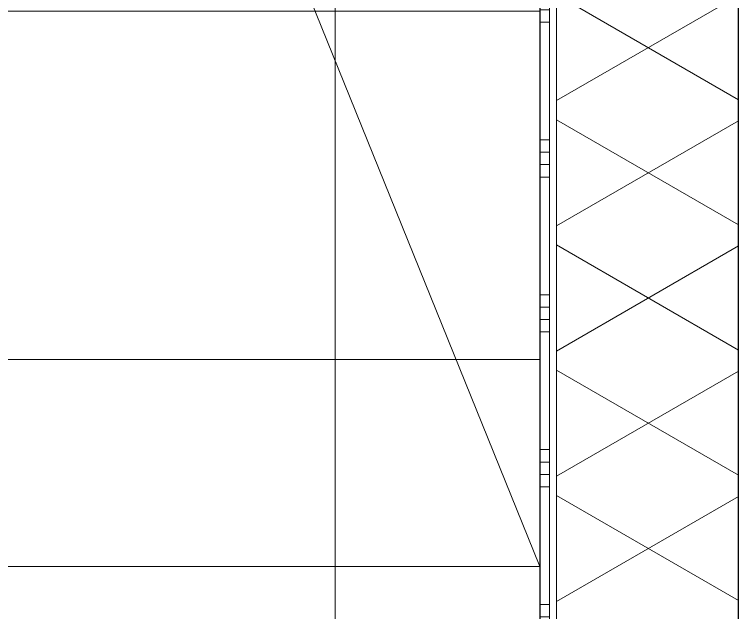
# Model space of a CAD drawing. Header units: millimetres. Extents: x -7971 to 7092, y -1127 to 14057.
# Drawn here: x 3558 to 4494, y 5658 to 6430 of the extents above; entities that cross this region are included whole.
import ezdxf

# ---------------------------------------------------------------- set-up
doc = ezdxf.new("R2010")
doc.units = ezdxf.units.MM
for name, color, linetype, lineweight in [('A-DETL', 90, 'Continuous', 9), ('A-FLOR-PATT', 8, 'Continuous', 9), ('A-WALL', 113, 'Continuous', 9), ('A-WALL-PATT', 111, 'Continuous', 25), ('I-WALL', 2, 'Continuous', 9)]:
    doc.layers.add(name, color=color, linetype=linetype, lineweight=lineweight)

msp = doc.modelspace()

# ---------------------------------------------------------------- hatches: boundary and pattern name
at = {"layer": 'A-FLOR-PATT'}
h = msp.add_hatch(dxfattribs=at)
h.set_pattern_fill('FP_66', color=256, style=0, pattern_type=2)
h.set_pattern_definition([(270, (3072.24, 4633.88), (450, 3e-14), []), (0, (3072.24, 4633.88), (0, 450), [])])
h.paths.add_polyline_path([(2302.24, 2116.88), (3502.24, 2116.88), (3502.24, 2226.87), (2627.24, 2226.87), (2553.17, 2233.01), (2481.13, 2251.26), (2413.07, 2281.11), (2350.85, 2321.76), (2302.24, 2366.51), (2302.24, 2226.87)])
h.paths.add_polyline_path([(2124.65, 2709.69), (2178.78, 2709.69), (2178.78, 2714.04), (2191.01, 2787.34), (2215.14, 2857.64), (2250.52, 2923), (2296.17, 2981.65), (2350.85, 3031.99), (2413.07, 3072.64), (2481.13, 3102.49), (2557.78, 3121.12), (2627.24, 3126.87), (3527.24, 3126.87), (3601.31, 3120.74), (3676.68, 3101.03), (3741.42, 3072.64), (3803.64, 3031.99), (3858.32, 2981.65), (3903.97, 2923), (3939.34, 2857.64), (3964.63, 2780.4), (3975.71, 2709.69), (4237.24, 2709.69), (4237.24, 4119.94), (4234.56, 4119.37), (4234.56, 4116.87), (4219, 4116.87), (4219, 4119.38), (4214.29, 4119.38), (4214.29, 4659.37), (4237.24, 4659.37), (4237.24, 7150.87), (3827.24, 7150.87), (3827.24, 7117.87), (3811.29, 7117.87), (3812.24, 7083.07), (3818.74, 7082.25), (3819.49, 7083.07), (3876.24, 7082.26), (3876.24, 7035.07), (3819.49, 7035.9), (3818.74, 7035.07), (3728.57, 7035.07), (3728.74, 6805.72), (3841.09, 6805.72), (3844.09, 6802.73), (3844.09, 6555.02), (3841.09, 6552.02), (3593.39, 6552.02), (3590.39, 6555.02), (3590.39, 6802.73), (3593.39, 6805.72), (3705.79, 6805.72), (3705.74, 7035.07), (3615.74, 7035.89), (3615.04, 7035.69), (3568.17, 7035.07), (3568.17, 7035.34), (3558.3, 7036.59), (3558.83, 7082.87), (3615.04, 7082.06), (3615.74, 7083.07), (3622.24, 7083.07), (3622.24, 7117.87), (3607.24, 7117.87), (3607.24, 7150.87), (3237.24, 7150.87), (3237.24, 5716.87), (3137.24, 5716.87), (3137.24, 7150.87), (1907.24, 7150.87), (1907.24, 7144.87), (1915.24, 7144.87), (1915.24, 7094.87), (1907.24, 7094.87), (1907.24, 6294.87), (1915.24, 6294.87), (1915.24, 6244.87), (1907.24, 6244.87), (1907.24, 5116.87), (1975.98, 5116.87), (1975.98, 5190.98), (2388.4, 5190.24), (2388.4, 5116.87), (2427.24, 5116.88), (2427.24, 3596.87), (2388.4, 3596.87), (2387.59, 3522.77), (1975.98, 3522.77), (1975.98, 3596.87), (1907.24, 3596.87), (1907.24, 2709.69), (2123.24, 2709.69)])
h.paths.add_polyline_path([(2364.5, 3546.93), (2364.5, 3596.87), (1999.88, 3596.87), (1999.88, 3546.93), (2124.65, 3546.93)])
h.paths.add_polyline_path([(2364.5, 5116.87), (2364.5, 5166.82), (1999.88, 5166.82), (1999.88, 5116.87), (2339.78, 5116.87)])
h.paths.add_polyline_path([(3677.89, 7092.16), (3677.89, 7096.87), (3701.59, 7096.87), (3701.59, 7127.07), (3682.24, 7127.61), (3682.24, 7150.87), (3677.24, 7150.87), (3677.24, 7117.87), (3661.29, 7117.87), (3662.24, 7092.16), (3677.24, 7092.16)])
h.paths.add_polyline_path([(3770.63, 7096.87), (3772.24, 7096.87), (3773.19, 7117.87), (3757.24, 7117.87), (3757.24, 7150.87), (3752.24, 7150.87), (3751.77, 7127.07), (3732.89, 7127.07), (3732.89, 7096.87), (3751.77, 7097.55), (3748.02, 7109.13), (3749.03, 7112.88), (3752.24, 7115.82), (3755.52, 7116.63), (3759.27, 7115.62), (3762.02, 7112.88), (3768.68, 7096.87), (3770.24, 7096.87)])
at = {"layer": 'A-WALL-PATT', "lineweight": 9}
h = msp.add_hatch(dxfattribs=at)
h.set_pattern_fill('FP_1', color=256, angle=90, style=0, pattern_type=2)
h.set_pattern_definition([(360, (4237.24, 6467.83), (4e-13, 200), []), (360, (4237.24, 6451.83), (4e-13, 200), []), (360, (4237.24, 6435.83), (4e-13, 200), []), (360, (4237.24, 6419.83), (4e-13, 200), [])])
h.paths.add_polyline_path([(4237.24, 2709.69), (4249.74, 2709.69), (4249.74, 7172.37), (4237.24, 7172.37), (4237.24, 2894.09)])
h.paths.add_polyline_path([(4237.24, 7261.37), (4249.74, 7261.37), (4249.74, 10225.96), (4237.24, 10225.96), (4237.24, 7270.37)])
h = msp.add_hatch(dxfattribs=at)
h.set_pattern_fill('FP_2', color=256, angle=60, style=0, pattern_type=2)
h.set_pattern_definition([(330, (4237.24, 6467.83), (70, 121.2436), []), (30, (4237.24, 6467.83), (-70, 121.2436), [])])
h.paths.add_polyline_path([(4419.34, 2709.69), (4493.74, 2709.69), (4493.74, 7172.37), (4258.74, 7172.37), (4258.74, 2709.69)])
h.paths.add_polyline_path([(4493.74, 7261.37), (4493.74, 10225.96), (4258.74, 10225.96), (4258.74, 7261.37)])

# ---------------------------------------------------------------- linework, layer by layer
at = {"layer": 'A-DETL'}
for p in [(3717.24, 7001.87), (3197.24, 5716.87)]:
    msp.add_line(p, (4237.24, 5716.87), dxfattribs=at)
at = {"layer": 'A-WALL'}
for p, q in [((4249.74, 2709.69), (4249.74, 7172.37)), ((4258.74, 2709.69), (4258.74, 7172.37))]:
    msp.add_line(p, q, dxfattribs=at)
at = {"layer": 'I-WALL', "lineweight": 25}
for p, q in [((4493.74, 2709.69), (4493.74, 10225.96)), ((4237.24, 7150.87), (4237.24, 2709.69))]:
    msp.add_line(p, q, dxfattribs=at)

doc.saveas('drawing.dxf')
